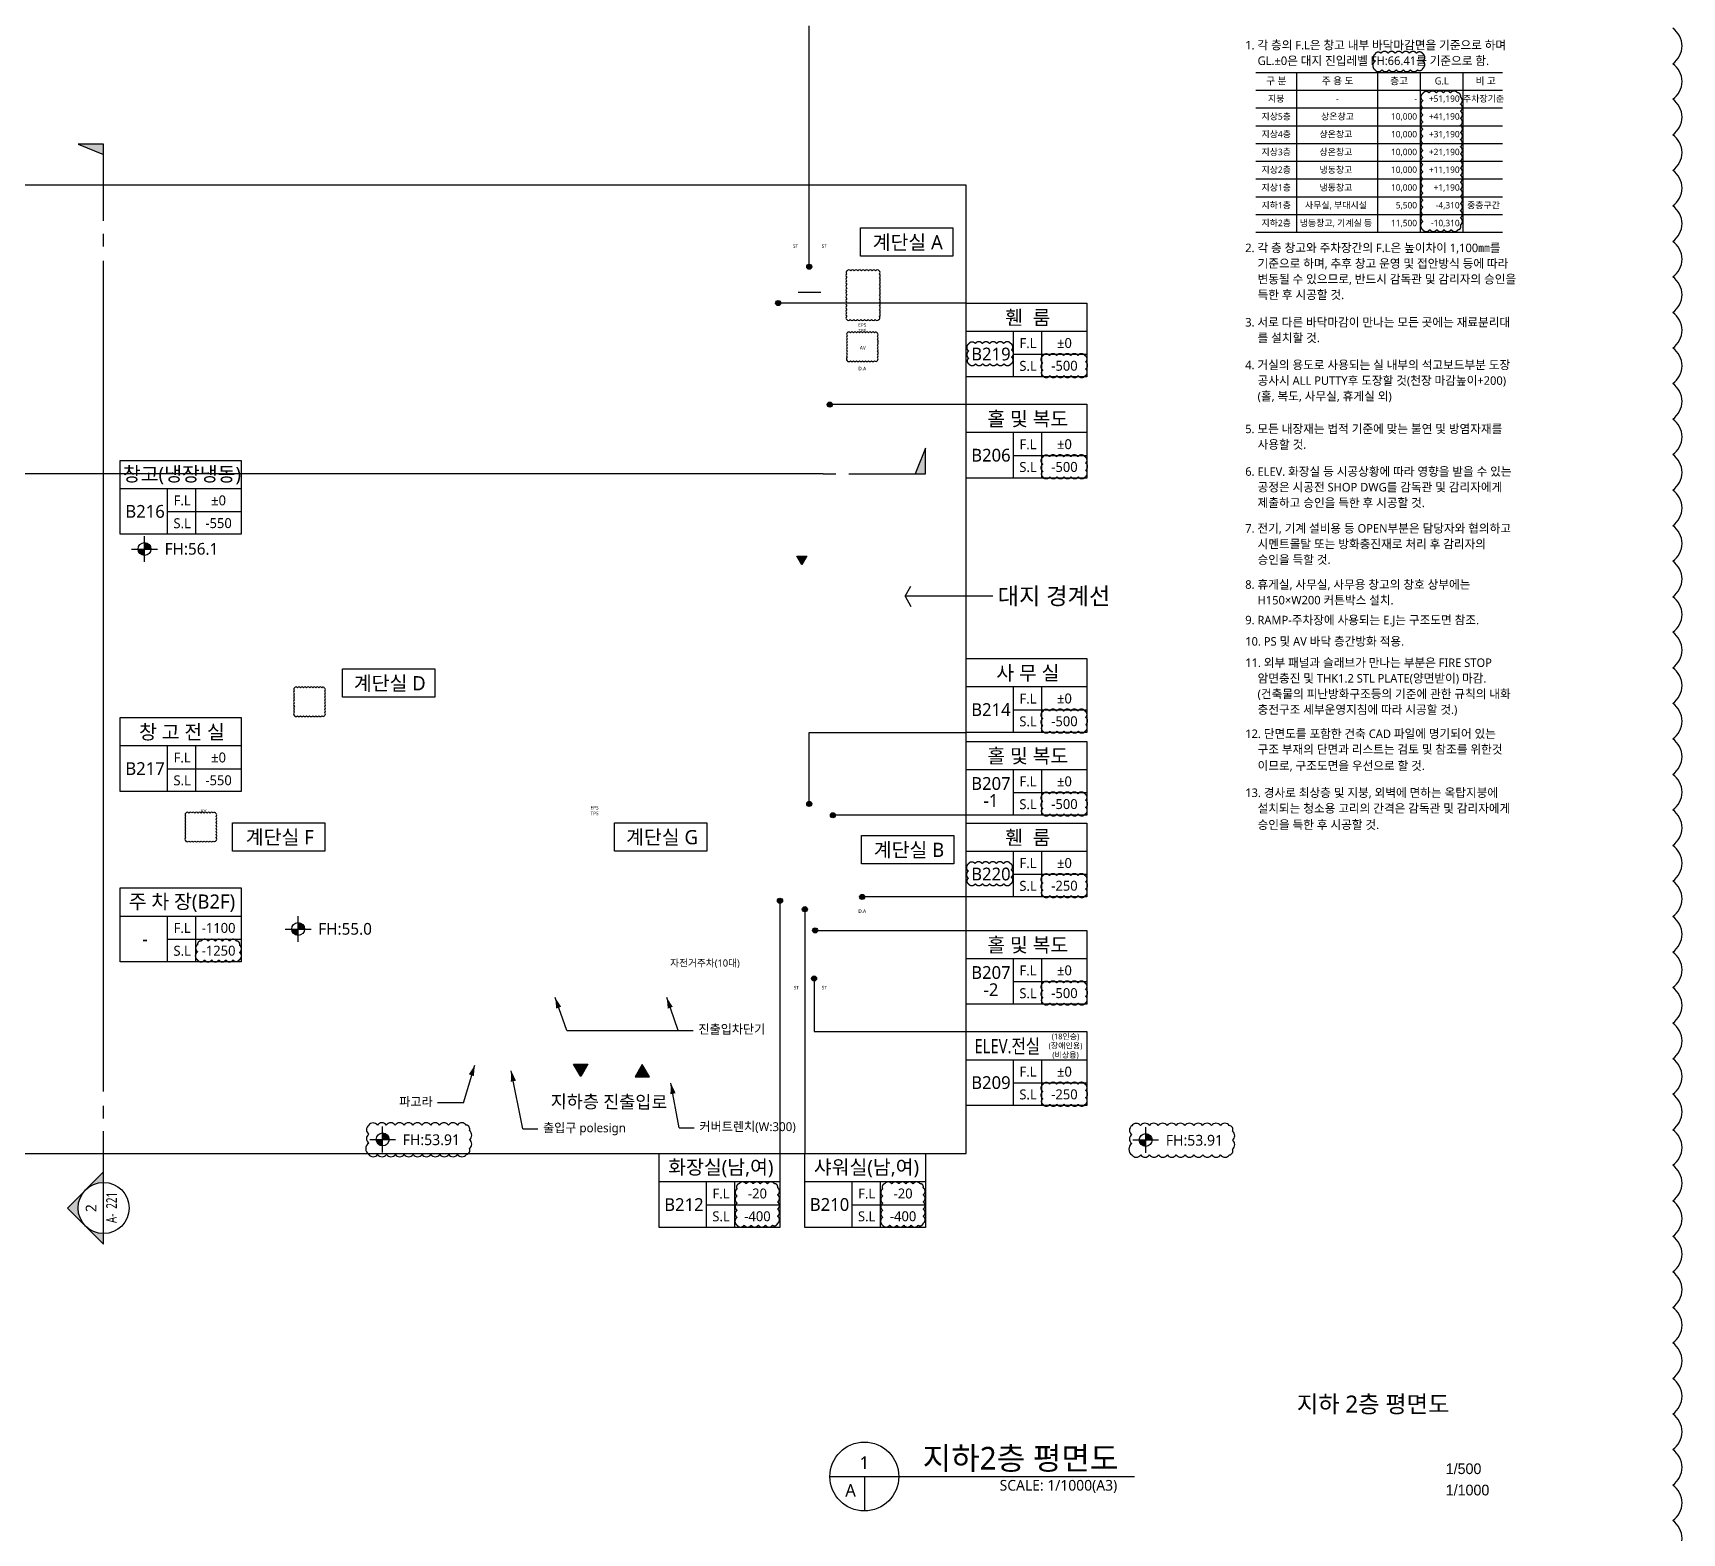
# Model space of a CAD drawing. Header units: millimetres. Extents: x 44005917 to 45882162, y -1242106 to 1898904.
# Drawn here: x 44233368 to 44465473, y 1067566 to 1278635 of the extents above; entities that cross this region are included whole.
import ezdxf
from ezdxf.enums import TextEntityAlignment as Align

# ---------------------------------------------------------------- set-up
doc = ezdxf.new("R2010")
doc.units = ezdxf.units.MM
doc.header["$LTSCALE"] = 1000
doc.header["$MEASUREMENT"] = 0
doc.linetypes.add('ACAD_ISO03W100', pattern=[30, 12, -18])
doc.layers.get('0').update_dxf_attribs({"linetype": 'CONTINUOUS'})
doc.layers.get('Defpoints').update_dxf_attribs({"color": 171, "linetype": 'CONTINUOUS'})
for name, color, linetype, plot in [('CHECK', 30, 'CONTINUOUS', False), ('REV', 1, 'CONTINUOUS', False), ('VE변경사항적용-20220616', 10, 'CONTINUOUS', False)]:
    doc.layers.add(name, color=color, linetype=linetype, plot=plot)
for name, color, linetype in [('LED', 7, 'CONTINUOUS'), ('SYM', 7, 'CONTINUOUS'), ('SYMBOL', 7, 'CONTINUOUS'), ('TEXT', 3, 'CONTINUOUS'), ('TEXT(MIN)', 7, 'CONTINUOUS'), ('TEXT(노트)', 7, 'CONTINUOUS'), ('TEXT(실명)', 3, 'CONTINUOUS'), ('TEXT-TITLE', 6, 'CONTINUOUS'), ('TEXT-기입', 6, 'CONTINUOUS'), ('TITLE', 7, 'CONTINUOUS')]:
    doc.layers.add(name, color=color, linetype=linetype)
doc.styles.add('CGS', font='cgse', dxfattribs={"bigfont": 'cgs'})
doc.styles.add('나눔바른고딕', font='NanumBarunGothic.ttf')

# ---------------------------------------------------------------- blocks, each defined once
blk = doc.blocks.new('A$C04b5f2bb')
at = {"layer": 'SYM', "ltscale": 10000}
h = blk.add_hatch(color=256, dxfattribs=at)
h.dxf.hatch_style = 1
h.paths.add_polyline_path([(2000, 0), (0, 0), (1000, 1732)])
blk.add_lwpolyline([(2000, 0), (0, 0), (1000, 1732), (2000, 0)], dxfattribs=at)
blk = doc.blocks.new('A$C31C7260E')
at = {"layer": 'TITLE'}
for points in [[(0, 0), (0, 4000), (13000, 4000), (13000, 0)], [(13000, 0), (0, 0)]]:
    blk.add_lwpolyline(points, dxfattribs=at)
blk = doc.blocks.new('A$C51E23882')
at = {"layer": 'TITLE'}
blk.add_lwpolyline([(8500, 0), (0, 0), (0, 5200), (8500, 5200)], close=True, dxfattribs=at)
for points in [[(8500, 3200), (0, 3200)], [(3300, 3200), (3300, 0)], [(5300, 3200), (5300, 0)], [(3300, 1600), (8500, 1600)]]:
    blk.add_lwpolyline(points, dxfattribs=at)
at = {"layer": 'TITLE', "style": '나눔바른고딕'}
for s, p in [('F.L', (4352, 2378)), ('S.L', (4352, 778))]:
    blk.add_text(s, height=700, dxfattribs=at).set_placement(p, align=Align.MIDDLE)
blk = doc.blocks.new('level')
at = {"layer": 'SYMBOL'}
for p, q in [((-4320, 0), (4320, 0)), ((0, 4320), (0, -4320))]:
    blk.add_line(p, q, dxfattribs=at)
blk.add_circle((0, 0), 2160, dxfattribs=at)
for points in [[(-2160, 0), (0, 2160), (-2127, 381), (-376, 2126)], [(-2127, 381), (-376, 2126), (-2030, 748), (-738, 2029)], [(-2030, 748), (-738, 2029), (-1859, 1104), (-1089, 1863)], [(-1859, 1104), (-1089, 1863), (-1659, 1388), (-1386, 1658)], [(0, -2160), (2160, 0), (381, -2127), (2126, -376)], [(381, -2127), (2126, -376), (748, -2030), (2029, -738)], [(748, -2030), (2029, -738), (1104, -1859), (1863, -1089)], [(1104, -1859), (1863, -1089), (1388, -1659), (1658, -1386)]]:
    blk.add_solid(points, dxfattribs=at)
at = {"layer": 'SYMBOL', "linetype": 'Continuous'}
for points in [[(0, 2160), (-2160, 0), (0, 0)], [(2160, 0), (0, 0), (0, -2160)]]:
    blk.add_solid(points, dxfattribs=at)
blk = doc.blocks.new('sadnjfknkfggfhfgh')
at = {"layer": 'TEXT(MIN)'}
for points in [[(43152817, 1561090), (43187500, 1561090)], [(43158517, 1561090), (43158517, 1538590)], [(43169917, 1561090), (43169917, 1538590)], [(43175917, 1561090), (43175917, 1538590)], [(43181917, 1561090), (43181917, 1538590)], [(43152817, 1558590), (43187500, 1558590)], [(43152817, 1556090), (43187500, 1556090)], [(43152817, 1553590), (43187500, 1553590)], [(43152817, 1551090), (43187500, 1551090)], [(43152817, 1548590), (43187500, 1548590)], [(43152817, 1546090), (43187500, 1546090)], [(43152817, 1543590), (43187500, 1543590)], [(43152817, 1541090), (43187500, 1541090)], [(43152817, 1538590), (43187500, 1538590)]]:
    blk.add_lwpolyline(points, dxfattribs=at)
at = {"layer": 'VE변경사항적용-20220616', "linetype": 'ACAD_ISO03W100'}
for points in [[(43169553, 1561457, 0.5205671), (43170553, 1561457, 0.5205671), (43171553, 1561457, 0.5205671), (43172553, 1561457, 0.5205671), (43173553, 1561457, 0.5205671), (43174553, 1561457, 0.5205671), (43175553, 1561457, 0.5205671), (43176324, 1561686, 0.5205671), (43176324, 1562686, 0.5205671), (43176324, 1563686, 0.5205671), (43175411, 1563773, 0.5205671), (43174411, 1563773, 0.5205671), (43173411, 1563773, 0.5205671), (43172411, 1563773, 0.5205671), (43171411, 1563773, 0.5205671), (43170411, 1563773, 0.5205671), (43169553, 1563630, 0.5205671), (43169553, 1562630, 0.5205671)], [(43176283, 1538961, 0.5205671), (43177283, 1538961, 0.5205671), (43178283, 1538961, 0.5205671), (43179283, 1538961, 0.5205671), (43180283, 1538961, 0.5205671), (43181283, 1538961, 0.5205671), (43181611, 1539632, 0.5205671), (43181611, 1540632, 0.5205671), (43181611, 1541632, 0.5205671), (43181611, 1542632, 0.5205671), (43181611, 1543632, 0.5205671), (43181611, 1544632, 0.5205671), (43181611, 1545632, 0.5205671), (43181611, 1546632, 0.5205671), (43181611, 1547632, 0.5205671), (43181611, 1548632, 0.5205671), (43181611, 1549632, 0.5205671), (43181611, 1550632, 0.5205671), (43181611, 1551632, 0.5205671), (43181611, 1552632, 0.5205671), (43181611, 1553632, 0.5205671), (43181611, 1554632, 0.5205671), (43181611, 1555632, 0.5205671), (43181611, 1556632, 0.5205671), (43181611, 1557632, 0.5205671), (43181186, 1558208, 0.5205671), (43180186, 1558208, 0.5205671), (43179186, 1558208, 0.5205671), (43178186, 1558208, 0.5205671), (43177186, 1558208, 0.5205671), (43176283, 1558111, 0.5205671), (43176283, 1557111, 0.5205671), (43176283, 1556111, 0.5205671), (43176283, 1555111, 0.5205671), (43176283, 1554111, 0.5205671), (43176283, 1553111, 0.5205671), (43176283, 1552111, 0.5205671), (43176283, 1551111, 0.5205671), (43176283, 1550111, 0.5205671), (43176283, 1549111, 0.5205671), (43176283, 1548111, 0.5205671), (43176283, 1547111, 0.5205671), (43176283, 1546111, 0.5205671), (43176283, 1545111, 0.5205671), (43176283, 1544111, 0.5205671), (43176283, 1543111, 0.5205671), (43176283, 1542111, 0.5205671), (43176283, 1541111, 0.5205671), (43176283, 1540111, 0.5205671)]]:
    blk.add_lwpolyline(points, format="xyb", close=True, dxfattribs=at)
at = {"layer": 'TEXT(MIN)', "style": '나눔바른고딕'}
for s, p in [('1. 각 층의 F.L은 창고 내부 바닥마감면을 기준으로 하며', (43151304, 1564928)), ('GL.±0은 대지 진입레벨 FH:66.41를 기준으로 함.', (43153044, 1562728)), ('2. 각 층 창고와 주차장간의 F.L은 높이차이 1,100㎜를', (43151304, 1536398)), ('기준으로 하며, 추후 창고 운영 및 접안방식 등에 따라', (43153044, 1534198)), ('변동될 수 있으므로, 반드시 감독관 및 감리자의 승인을', (43153044, 1531998)), ('득한 후 시공할 것.', (43153044, 1529798)), ('3. 서로 다른 바닥마감이 만나는 모든 곳에는 재료분리대', (43151304, 1525928)), ('를 설치할 것.', (43153044, 1523728)), ('4. 거실의 용도로 사용되는 실 내부의 석고보드부분 도장', (43151304, 1519928)), ('공사시 ALL PUTTY후 도장할 것(천장 마감높이+200)', (43153044, 1517728)), ('(홀, 복도, 사무실, 휴게실 외)', (43153044, 1515528)), ('5. 모든 내장재는 법적 기준에 맞는 불연 및 방염자재를', (43151304, 1510928)), ('사용할 것.', (43153044, 1508728)), ('6. ELEV. 화장실 등 시공상황에 따라 영향을 받을 수 있는', (43151304, 1504928)), ('공정은 시공전 SHOP DWG를 감독관 및 감리자에게', (43153044, 1502728)), ('제출하고 승인을 득한 후 시공할 것.', (43153044, 1500528)), ('7. 전기, 기계 설비용 등 OPEN부분은 담당자와 협의하고', (43151304, 1496928)), ('시멘트몰탈 또는 방화충진재로 처리 후 감리자의', (43153044, 1494728)), ('승인을 득할 것.', (43153044, 1492528)), ('8. 휴게실, 사무실, 사무용 창고의 창호 상부에는', (43151304, 1489028)), ('H150×W200 커튼박스 설치.', (43153044, 1486828)), ('9. RAMP-주차장에 사용되는 E.J는 구조도면 참조.', (43151304, 1484028)), ('10. PS 및 AV 바닥 층간방화 적용.', (43151304, 1481028)), ('11. 외부 패널과 슬래브가 만나는 부분은 FIRE STOP', (43151304, 1478028)), ('암면충진 및 THK1.2 STL PLATE(양면받이) 마감.', (43153044, 1475828)), ('(건축물의 피난방화구조등의 기준에 관한 규칙의 내화', (43153044, 1473628)), ('충전구조 세부운영지침에 따라 시공할 것.)', (43153044, 1471428)), ('12. 단면도를 포함한 건축 CAD 파일에 명기되어 있는', (43151304, 1468028)), ('구조 부재의 단면과 리스트는 검토 및 참조를 위한것', (43153044, 1465828)), ('이므로, 구조도면을 우선으로 할 것.', (43153044, 1463528)), ('13. 경사로 최상층 및 지붕, 외벽에 면하는 옥탑지붕에', (43151304, 1459728)), ('설치되는 청소용 고리의 간격은 감독관 및 감리자에게', (43153044, 1457528)), ('승인을 득한 후 시공할 것.', (43153044, 1455228))]:
    blk.add_text(s, height=1200, dxfattribs=at).set_placement(p, align=Align.MIDDLE_LEFT)
for s, height, p in [('구 분', 1000, (43155666, 1559896)), ('주 용 도', 1000, (43164299, 1559896)), ('층고', 1000, (43172962, 1559896)), ('G.L', 1000, (43178962, 1559896)), ('비 고', 1000, (43185143, 1559896)), ('지붕', 900, (43155666, 1557396)), ('주차장기준', 900, (43184845, 1557396)), ('지상5층', 900, (43155666, 1554896)), ('상온창고', 900, (43164289, 1554896)), ('-', 900, (43164289, 1557396)), ('지상4층', 900, (43155666, 1552396)), ('상온창고', 900, (43164070, 1552396)), ('지상3층', 900, (43155666, 1549896)), ('상온창고', 900, (43164070, 1549896)), ('지상2층', 900, (43155666, 1547396)), ('냉동창고', 900, (43164070, 1547396)), ('지상1층', 900, (43155666, 1544896)), ('냉동창고', 900, (43164070, 1544896)), ('지하1층', 900, (43155666, 1542396)), ('사무실, 부대시설', 900, (43164070, 1542396)), ('중층구간', 900, (43184845, 1542396)), ('지하2층', 900, (43155666, 1539896)), ('냉동창고, 기계실 등', 900, (43164070, 1539896))]:
    blk.add_text(s, height=height, dxfattribs=at).set_placement(p, align=Align.MIDDLE_CENTER)
for s, p in [('+51,190', (43181487, 1557396)), ('10,000', (43175487, 1554896)), ('-', (43175487, 1557396)), ('+41,190', (43181487, 1554896)), ('10,000', (43175487, 1552396)), ('+31,190', (43181487, 1552396)), ('10,000', (43175487, 1549896)), ('+21,190', (43181487, 1549896)), ('10,000', (43175487, 1547396)), ('+11,190', (43181487, 1547396)), ('10,000', (43175487, 1544896)), ('+1,190', (43181487, 1544896)), ('5,500', (43175487, 1542396)), ('-4,310', (43181487, 1542396)), ('11,500', (43175487, 1539896)), ('-10,310', (43181487, 1539896))]:
    blk.add_text(s, height=900, dxfattribs=at).set_placement(p, align=Align.MIDDLE_RIGHT)
blk = doc.blocks.new('A$C1A302DD2')
at = {"layer": 'SYM'}
h = blk.add_hatch(color=256, dxfattribs=at)
h.paths.add_polyline_path([(707, 1207), (354, 854, -0.414214), (1061, 854)])
h.paths.add_polyline_path([(354, 854), (0, 500), (207, 500, -0.198912)])
h.paths.add_polyline_path([(1061, 854, -0.198912), (1207, 500), (1414, 500)])
for p, q in [((0, 500), (707, 1207)), ((1414, 500), (707, 1207)), ((0, 500), (207, 500)), ((207, 500), (1207, 500)), ((1207, 500), (2207, 500)), ((2457, 500), (2707, 500))]:
    blk.add_line(p, q, dxfattribs=at)
blk.add_circle((707, 500), 500, dxfattribs=at)
blk = doc.blocks.new('A$C1AFB1B41')
at = {"layer": 'SYM'}
blk.add_hatch(color=256, dxfattribs=at).paths.add_polyline_path([(2000, 500), (1800, 0), (2000, 0)])
for p, q in [((2000, 500), (1800, 0)), ((2000, 0), (2000, 500)), ((0, 0), (250, 0)), ((500, 0), (2000, 0))]:
    blk.add_line(p, q, dxfattribs=at)
blk = doc.blocks.new('A$C3F972117')
at = {"layer": 'Defpoints'}
blk.add_lwpolyline([(5091, -80041), (5091, 36844)], dxfattribs=at)
at = {"layer": 'SYM', "xscale": 7.200000000000009, "yscale": 7.200000000000009, "zscale": 7.200000000000009, "rotation": 90}
for name, p in [('A$C1AFB1B41', (5091, 38844)), ('A$C1A302DD2', (8691, -101532))]:
    blk.add_blockref(name, p, dxfattribs=at)
at = {"layer": 'TEXT', "style": '나눔바른고딕', "width": 0.7}
for s, p in [('221', (6954, -96529)), ('A-', (6949, -98556))]:
    blk.add_text(s, height=1500, rotation=90, dxfattribs=at).set_placement(p)
at = {"layer": 'TEXT', "style": '나눔바른고딕'}
blk.add_text('2', height=1500, rotation=90, dxfattribs=at).set_placement((4078, -97024))
blk = doc.blocks.new('SJDNKGJNFKDGDFGDFG')
at = {"layer": 'TEXT(MIN)', "style": '나눔바른고딕'}
blk.add_text('자전거주차(10대)', height=1000, dxfattribs=at).set_placement((36618216, 541931), align=Align.MIDDLE)

msp = doc.modelspace()

# ---------------------------------------------------------------- hatches: boundary and pattern name
at = {"layer": 'LED'}
h = msp.add_hatch(color=256, dxfattribs=at)
h.dxf.hatch_style = 1
edge = h.paths.add_edge_path()
edge.add_arc((44342627.1, 1245746), 360, 180, 540, ccw=False)
h = msp.add_hatch(color=256, dxfattribs=at)
h.dxf.hatch_style = 1
edge = h.paths.add_edge_path()
edge.add_arc((44338260.1, 1240637), 360, 180, 540, ccw=False)
h = msp.add_hatch(color=256, dxfattribs=at)
h.dxf.hatch_style = 1
edge = h.paths.add_edge_path()
edge.add_arc((44345521.9, 1226342), 360, 180, 540, ccw=False)
h = msp.add_hatch(color=256, dxfattribs=at)
h.dxf.hatch_style = 1
edge = h.paths.add_edge_path()
edge.add_arc((44342627.1, 1170150), 360, 180, 540, ccw=False)
h = msp.add_hatch(color=256, dxfattribs=at)
h.dxf.hatch_style = 1
edge = h.paths.add_edge_path()
edge.add_arc((44345964.1, 1168560), 360, 180, 540, ccw=False)
h = msp.add_hatch(color=256, dxfattribs=at)
h.dxf.hatch_style = 1
edge = h.paths.add_edge_path()
edge.add_arc((44338509.1, 1156527), 360, 180, 540, ccw=False)
h = msp.add_hatch(color=256, dxfattribs=at)
h.dxf.hatch_style = 1
edge = h.paths.add_edge_path()
edge.add_arc((44350082.1, 1157069), 360, 180, 540, ccw=False)
h = msp.add_hatch(color=256, dxfattribs=at)
h.dxf.hatch_style = 1
edge = h.paths.add_edge_path()
edge.add_arc((44342007.1, 1155341), 360, 180, 540, ccw=False)
h = msp.add_hatch(color=256, dxfattribs=at)
h.dxf.hatch_style = 1
edge = h.paths.add_edge_path()
edge.add_arc((44343464.9, 1152360), 360, 180, 540, ccw=False)
h = msp.add_hatch(color=256, dxfattribs=at)
h.dxf.hatch_style = 1
edge = h.paths.add_edge_path()
edge.add_arc((44343311.1, 1145592.3), 360, 180, 540, ccw=False)

# ---------------------------------------------------------------- linework, layer by layer
at = {"ltscale": 10000}
msp.add_line((44341068.5, 1242152.3), (44344268.5, 1242152.3), dxfattribs=at)
for p, q in [((44308485.4, 1138294.6), (44306868.5, 1142902.3)), ((44324185.4, 1138294.6), (44322568.5, 1142902.3)), ((44293948.6, 1128103.8), (44295564.5, 1133402.3)), ((44302311.3, 1124427.2), (44300694.5, 1132606.9)), ((44324321.8, 1124591.3), (44323162.4, 1130856.9))]:
    msp.add_line(p, q)
for points in [[(44342620.9, 1245659), (44342620.9, 1279657.7)], [(44364719, 1240637), (44338260.1, 1240637)], [(44345657, 1226400.6), (44364719, 1226400.6)], [(44342627.1, 1170150), (44342627.1, 1180216), (44364719, 1180216)], [(44364719, 1168560), (44345964.1, 1168560)], [(44338509.1, 1156527), (44338509.1, 1120965.9)], [(44364719, 1157069), (44350082.1, 1157069)], [(44342007.1, 1155341), (44342007.1, 1120965.9)], [(44343464.9, 1152360), (44364719, 1152360)], [(44343311.1, 1145592.3), (44343311.1, 1138117), (44364719, 1138117)]]:
    msp.add_lwpolyline(points, dxfattribs=at)
for points in [[(44308485.4, 1138294.6), (44326285.4, 1138294.6)], [(44324185.4, 1138294.6), (44326285.4, 1138294.6)], [(44293948.6, 1128103.8), (44290315.4, 1128103.8)], [(44302311.3, 1124427.2), (44304411.3, 1124427.2)], [(44324321.8, 1124591.3), (44326421.8, 1124591.3)]]:
    msp.add_lwpolyline(points)
for points in [[(44306868.5, 1142902.3), (44307011.3, 1141362.8), (44307719, 1141611.1)], [(44322568.5, 1142902.3), (44322711.3, 1141362.8), (44323419, 1141611.1)], [(44295564.5, 1133402.3), (44295421.7, 1131862.8), (44294714, 1132111.1)], [(44300694.5, 1132606.9), (44300617.5, 1131062.7), (44301353.2, 1131208.1)], [(44323162.4, 1130856.9), (44323085.4, 1129312.7), (44323821.1, 1129458.1)]]:
    msp.add_solid(points)
at = {"layer": 'CHECK'}
msp.add_lwpolyline([(44464170.3, 1064308.9, 0.52056705), (44464170.3, 1069308.9, 0.52056705), (44464170.3, 1074308.9, 0.52056705), (44464170.3, 1079308.9, 0.52056705), (44464170.3, 1084308.9, 0.52056705), (44464170.3, 1089308.9, 0.52056705), (44464170.3, 1094308.9, 0.52056705), (44464170.3, 1099308.9, 0.52056705), (44464170.3, 1104308.9, 0.52056705), (44464170.3, 1109308.9, 0.52056705), (44464170.3, 1114308.9, 0.52056705), (44464170.3, 1119308.9, 0.52056705), (44464170.3, 1124308.9, 0.52056705), (44464170.3, 1129308.9, 0.52056705), (44464170.3, 1134308.9, 0.52056705), (44464170.3, 1139308.9, 0.52056705), (44464170.3, 1144308.9, 0.52056705), (44464170.3, 1149308.9, 0.52056705), (44464170.3, 1154308.9, 0.52056705), (44464170.3, 1159308.9, 0.52056705), (44464170.3, 1164308.9, 0.52056705), (44464170.3, 1169308.9, 0.52056705), (44464170.3, 1174308.9, 0.52056705), (44464170.3, 1179308.9, 0.52056705), (44464170.3, 1184308.9, 0.52056705), (44464170.3, 1189308.9, 0.52056705), (44464170.3, 1194308.9, 0.52056705), (44464170.3, 1199308.9, 0.52056705), (44464170.3, 1204308.9, 0.52056705), (44464170.3, 1209308.9, 0.52056705), (44464170.3, 1214308.9, 0.52056705), (44464170.3, 1219308.9, 0.52056705), (44464170.3, 1224308.9, 0.52056705), (44464170.3, 1229308.9, 0.52056705), (44464170.3, 1234308.9, 0.52056705), (44464170.3, 1239308.9, 0.52056705), (44464170.3, 1244308.9, 0.52056705), (44464170.3, 1249308.9, 0.52056705), (44464170.3, 1254308.9, 0.52056705), (44464170.3, 1259308.9, 0.52056705), (44464170.3, 1264308.9, 0.52056705), (44464170.3, 1269308.9, 0.52056705), (44464170.3, 1274308.9, 0.52056705), (44464170.3, 1279308.9, 0.52056705)], format="xyb", dxfattribs=at)
for points in [[(44347988.3, 1232514.4, 0.52056705), (44348416.2, 1232506.1, 0.52056705), (44348841.1, 1232504.3, 0.52056705), (44349267.2, 1232509.8, 0.52056705), (44349696.2, 1232509.2, 0.52056705), (44350122, 1232504.2, 0.52056705), (44350547.1, 1232506.5, 0.52056705), (44350975.3, 1232513.6, 0.52056705), (44351402.8, 1232505.7, 0.52056705), (44351827.7, 1232504.5, 0.52056705), (44352222.6, 1232557.1, 0.52056705), (44352217.9, 1232985.8, 0.52056705), (44352224.9, 1233412.7, 0.52056705), (44352225.1, 1233837.6, 0.52056705), (44352218.1, 1234264.4, 0.52056705), (44352222.4, 1234693.1, 0.52056705), (44352225.9, 1235118.4, 0.52056705), (44352222.1, 1235543.8, 0.52056705), (44352218.6, 1235972.7, 0.52056705), (44352225.2, 1236399.3, 0.52056705), (44351829.9, 1236456.3, 0.52056705), (44351404.5, 1236452.7, 0.52056705), (44350975.7, 1236448.7, 0.52056705), (44350549, 1236455.5, 0.52056705), (44350124.1, 1236455.2, 0.52056705), (44349697.2, 1236448, 0.52056705), (44349268.6, 1236453.1, 0.52056705), (44348843.3, 1236456.3, 0.52056705), (44348417.8, 1236452.1, 0.52056705), (44347989.3, 1236445.1, 0.52056705), (44347979.2, 1236017.4, 0.52056705), (44347978.6, 1235592.6, 0.52056705), (44347985, 1235166, 0.52056705), (44347982, 1234737.2, 0.52056705), (44347978, 1234311.7, 0.52056705), (44347981.2, 1233886.4, 0.52056705), (44347986.1, 1233457.8, 0.52056705), (44347978.9, 1233030.8, 0.52056705)], [(44270178.2, 1182563.4, 0.52056705), (44270606, 1182555, 0.52056705), (44271031, 1182553.3, 0.52056705), (44271457, 1182558.8, 0.52056705), (44271886.1, 1182558.2, 0.52056705), (44272311.9, 1182553.2, 0.52056705), (44272737, 1182555.4, 0.52056705), (44273165.1, 1182562.6, 0.52056705), (44273592.6, 1182554.6, 0.52056705), (44274017.6, 1182553.5, 0.52056705), (44274412.5, 1182606.1, 0.52056705), (44274407.7, 1183034.7, 0.52056705), (44274414.8, 1183461.6, 0.52056705), (44274414.9, 1183886.5, 0.52056705), (44274408, 1184313.3, 0.52056705), (44274412.3, 1184742, 0.52056705), (44274415.8, 1185167.4, 0.52056705), (44274412, 1185592.8, 0.52056705), (44274408.4, 1186021.6, 0.52056705), (44274415.1, 1186448.2, 0.52056705), (44274019.7, 1186505.2, 0.52056705), (44273594.4, 1186501.6, 0.52056705), (44273165.6, 1186497.7, 0.52056705), (44272738.9, 1186504.4, 0.52056705), (44272314, 1186504.2, 0.52056705), (44271887, 1186497, 0.52056705), (44271458.4, 1186502.1, 0.52056705), (44271033.2, 1186505.2, 0.52056705), (44270607.6, 1186501.1, 0.52056705), (44270179.2, 1186494, 0.52056705), (44270169.1, 1186066.4, 0.52056705), (44270168.4, 1185641.5, 0.52056705), (44270174.8, 1185215, 0.52056705), (44270171.8, 1184786.1, 0.52056705), (44270167.8, 1184360.6, 0.52056705), (44270171, 1183935.3, 0.52056705), (44270175.9, 1183506.7, 0.52056705), (44270168.8, 1183079.8, 0.52056705)], [(44254889, 1164937.4, 0.52056705), (44255316.9, 1164929, 0.52056705), (44255741.8, 1164927.3, 0.52056705), (44256167.9, 1164932.8, 0.52056705), (44256596.9, 1164932.2, 0.52056705), (44257022.8, 1164927.2, 0.52056705), (44257447.8, 1164929.4, 0.52056705), (44257876, 1164936.6, 0.52056705), (44258303.5, 1164928.6, 0.52056705), (44258728.4, 1164927.5, 0.52056705), (44259123.4, 1164980.1, 0.52056705), (44259118.6, 1165408.8, 0.52056705), (44259125.7, 1165835.7, 0.52056705), (44259125.8, 1166260.5, 0.52056705), (44259118.9, 1166687.3, 0.52056705), (44259123.2, 1167116.1, 0.52056705), (44259126.6, 1167541.4, 0.52056705), (44259122.8, 1167966.8, 0.52056705), (44259119.3, 1168395.6, 0.52056705), (44259125.9, 1168822.3, 0.52056705), (44258730.6, 1168879.3, 0.52056705), (44258305.2, 1168875.6, 0.52056705), (44257876.5, 1168871.7, 0.52056705), (44257449.7, 1168878.5, 0.52056705), (44257024.9, 1168878.2, 0.52056705), (44256597.9, 1168871, 0.52056705), (44256169.3, 1168876.1, 0.52056705), (44255744, 1168879.2, 0.52056705), (44255318.5, 1168875.1, 0.52056705), (44254890.1, 1168868.1, 0.52056705), (44254879.9, 1168440.4, 0.52056705), (44254879.3, 1168015.5, 0.52056705), (44254885.7, 1167589, 0.52056705), (44254882.7, 1167160.1, 0.52056705), (44254878.7, 1166734.6, 0.52056705), (44254881.9, 1166309.4, 0.52056705), (44254886.8, 1165880.7, 0.52056705), (44254879.6, 1165453.8, 0.52056705)], [(44280627.5, 1120838, 0.52056705), (44281877.5, 1120838, 0.52056705), (44283127.5, 1120838, 0.52056705), (44284377.5, 1120838, 0.52056705), (44285627.5, 1120838, 0.52056705), (44286877.5, 1120838, 0.52056705), (44288127.5, 1120838, 0.52056705), (44289377.5, 1120838, 0.52056705), (44290627.5, 1120838, 0.52056705), (44291877.5, 1120838, 0.52056705), (44293127.5, 1120838, 0.52056705), (44294377.5, 1120838, 0.52056705), (44294796.9, 1121668.7, 0.52056705), (44294796.9, 1122918.7, 0.52056705), (44294796.9, 1124168.7, 0.52056705), (44294347.6, 1124969.4, 0.52056705), (44293097.6, 1124969.4, 0.52056705), (44291847.6, 1124969.4, 0.52056705), (44290597.6, 1124969.4, 0.52056705), (44289347.6, 1124969.4, 0.52056705), (44288097.6, 1124969.4, 0.52056705), (44286847.6, 1124969.4, 0.52056705), (44285597.6, 1124969.4, 0.52056705), (44284347.6, 1124969.4, 0.52056705), (44283097.6, 1124969.4, 0.52056705), (44281847.6, 1124969.4, 0.52056705), (44280627.5, 1124939.5, 0.52056705), (44280627.5, 1123689.5, 0.52056705), (44280627.5, 1122439.5, 0.52056705)], [(44388030, 1120767.1, 0.52056705), (44389280, 1120767.1, 0.52056705), (44390530, 1120767.1, 0.52056705), (44391780, 1120767.1, 0.52056705), (44393030, 1120767.1, 0.52056705), (44394280, 1120767.1, 0.52056705), (44395530, 1120767.1, 0.52056705), (44396780, 1120767.1, 0.52056705), (44398030, 1120767.1, 0.52056705), (44399280, 1120767.1, 0.52056705), (44400530, 1120767.1, 0.52056705), (44401780, 1120767.1, 0.52056705), (44402199.4, 1121597.8, 0.52056705), (44402199.4, 1122847.8, 0.52056705), (44402199.4, 1124097.8, 0.52056705), (44401750.1, 1124898.5, 0.52056705), (44400500.1, 1124898.5, 0.52056705), (44399250.1, 1124898.5, 0.52056705), (44398000.1, 1124898.5, 0.52056705), (44396750.1, 1124898.5, 0.52056705), (44395500.1, 1124898.5, 0.52056705), (44394250.1, 1124898.5, 0.52056705), (44393000.1, 1124898.5, 0.52056705), (44391750.1, 1124898.5, 0.52056705), (44390500.1, 1124898.5, 0.52056705), (44389250.1, 1124898.5, 0.52056705), (44388030, 1124868.6, 0.52056705), (44388030, 1123618.6, 0.52056705), (44388030, 1122368.6, 0.52056705)]]:
    msp.add_lwpolyline(points, format="xyb", close=True, dxfattribs=at)
at = {"layer": 'Defpoints'}
msp.add_line((44344588.4, 1216598), (44084009.7, 1216598), dxfattribs=at)
at = {"layer": 'Defpoints', "ltscale": 10000}
msp.add_lwpolyline([(44109510.3, 1120965.9), (44364719, 1120965.9), (44364719, 1257223.5), (44109510.3, 1257223.5)], close=True, dxfattribs=at)
at = {"layer": 'LED'}
for points in [[(44356114.7, 1199383.3), (44356937.5, 1200808.5)], [(44368489.6, 1199383.3), (44356114.7, 1199383.3), (44356937.5, 1197958.1)]]:
    msp.add_lwpolyline(points, dxfattribs=at)
for centre in [(44342627.1, 1245746), (44338260.1, 1240637), (44345521.9, 1226342), (44342627.1, 1170150), (44345964.1, 1168560), (44338509.1, 1156527), (44350082.1, 1157069), (44342007.1, 1155341), (44343464.9, 1152360), (44343311.1, 1145592.3)]:
    msp.add_circle(centre, 360, dxfattribs=at)
at = {"layer": 'REV'}
msp.add_lwpolyline([(44347908.7, 1238299, 0.52056705), (44348408.7, 1238299, 0.52056705), (44348908.7, 1238299, 0.52056705), (44349408.7, 1238299, 0.52056705), (44349908.7, 1238299, 0.52056705), (44350408.7, 1238299, 0.52056705), (44350908.7, 1238299, 0.52056705), (44351408.7, 1238299, 0.52056705), (44351908.7, 1238299, 0.52056705), (44352408.7, 1238299, 0.52056705), (44352496, 1238711.6, 0.52056705), (44352496, 1239211.6, 0.52056705), (44352496, 1239711.6, 0.52056705), (44352496, 1240211.6, 0.52056705), (44352496, 1240711.6, 0.52056705), (44352496, 1241211.6, 0.52056705), (44352496, 1241711.6, 0.52056705), (44352496, 1242211.6, 0.52056705), (44352496, 1242711.6, 0.52056705), (44352496, 1243211.6, 0.52056705), (44352496, 1243711.6, 0.52056705), (44352496, 1244211.6, 0.52056705), (44352496, 1244711.6, 0.52056705), (44352473, 1245188.6, 0.52056705), (44351973, 1245188.6, 0.52056705), (44351473, 1245188.6, 0.52056705), (44350973, 1245188.6, 0.52056705), (44350473, 1245188.6, 0.52056705), (44349973, 1245188.6, 0.52056705), (44349473, 1245188.6, 0.52056705), (44348973, 1245188.6, 0.52056705), (44348473, 1245188.6, 0.52056705), (44347973, 1245188.6, 0.52056705), (44347908.7, 1244752.9, 0.52056705), (44347908.7, 1244252.9, 0.52056705), (44347908.7, 1243752.9, 0.52056705), (44347908.7, 1243252.9, 0.52056705), (44347908.7, 1242752.9, 0.52056705), (44347908.7, 1242252.9, 0.52056705), (44347908.7, 1241752.9, 0.52056705), (44347908.7, 1241252.9, 0.52056705), (44347908.7, 1240752.9, 0.52056705), (44347908.7, 1240252.9, 0.52056705), (44347908.7, 1239752.9, 0.52056705), (44347908.7, 1239252.9, 0.52056705), (44347908.7, 1238752.9, 0.52056705)], format="xyb", close=True, dxfattribs=at)
at = {"layer": 'SYM'}
for p, q in [((44345538.4, 1075514.6), (44388397.5, 1075514.6)), ((44350386.9, 1075514.6), (44350386.9, 1070666.1))]:
    msp.add_line(p, q, dxfattribs=at)
msp.add_circle((44350386.9, 1075514.6), 4848.5, dxfattribs=at)
at = {"layer": 'VE변경사항적용-20220616', "linetype": 'ACAD_ISO03W100'}
for points in [[(44365051.6, 1232101.3, 0.52056705), (44366051.6, 1232101.3, 0.52056705), (44367051.6, 1232101.3, 0.52056705), (44368051.6, 1232101.3, 0.52056705), (44369051.6, 1232101.3, 0.52056705), (44370051.6, 1232101.3, 0.52056705), (44371051.6, 1232101.3, 0.52056705), (44371117.6, 1233035.3, 0.52056705), (44371117.6, 1234035.3, 0.52056705), (44371004.9, 1234922.5, 0.52056705), (44370004.9, 1234922.5, 0.52056705), (44369004.9, 1234922.5, 0.52056705), (44368004.9, 1234922.5, 0.52056705), (44367004.9, 1234922.5, 0.52056705), (44366004.9, 1234922.5, 0.52056705), (44365051.6, 1234875.9, 0.52056705), (44365051.6, 1233875.9, 0.52056705), (44365051.6, 1232875.9, 0.52056705)], [(44375489.7, 1230420.6, 0.52056705), (44376489.7, 1230420.6, 0.52056705), (44377489.7, 1230420.6, 0.52056705), (44378489.7, 1230420.6, 0.52056705), (44379489.7, 1230420.6, 0.52056705), (44380489.7, 1230420.6, 0.52056705), (44381489.7, 1230420.6, 0.52056705), (44381555.7, 1231354.5, 0.52056705), (44381555.7, 1232354.5, 0.52056705), (44381443, 1233241.8, 0.52056705), (44380443, 1233241.8, 0.52056705), (44379443, 1233241.8, 0.52056705), (44378443, 1233241.8, 0.52056705), (44377443, 1233241.8, 0.52056705), (44376443, 1233241.8, 0.52056705), (44375489.7, 1233195.1, 0.52056705), (44375489.7, 1232195.1, 0.52056705), (44375489.7, 1231195.1, 0.52056705)], [(44375489.7, 1216184.2, 0.52056705), (44376489.7, 1216184.2, 0.52056705), (44377489.7, 1216184.2, 0.52056705), (44378489.7, 1216184.2, 0.52056705), (44379489.7, 1216184.2, 0.52056705), (44380489.7, 1216184.2, 0.52056705), (44381489.7, 1216184.2, 0.52056705), (44381555.7, 1217118.2, 0.52056705), (44381555.7, 1218118.2, 0.52056705), (44381443, 1219005.4, 0.52056705), (44380443, 1219005.4, 0.52056705), (44379443, 1219005.4, 0.52056705), (44378443, 1219005.4, 0.52056705), (44377443, 1219005.4, 0.52056705), (44376443, 1219005.4, 0.52056705), (44375489.7, 1218958.8, 0.52056705), (44375489.7, 1217958.8, 0.52056705), (44375489.7, 1216958.8, 0.52056705)], [(44375489.7, 1180399.6, 0.52056705), (44376489.7, 1180399.6, 0.52056705), (44377489.7, 1180399.6, 0.52056705), (44378489.7, 1180399.6, 0.52056705), (44379489.7, 1180399.6, 0.52056705), (44380489.7, 1180399.6, 0.52056705), (44381489.7, 1180399.6, 0.52056705), (44381555.7, 1181333.5, 0.52056705), (44381555.7, 1182333.5, 0.52056705), (44381443, 1183220.8, 0.52056705), (44380443, 1183220.8, 0.52056705), (44379443, 1183220.8, 0.52056705), (44378443, 1183220.8, 0.52056705), (44377443, 1183220.8, 0.52056705), (44376443, 1183220.8, 0.52056705), (44375489.7, 1183174.1, 0.52056705), (44375489.7, 1182174.1, 0.52056705), (44375489.7, 1181174.1, 0.52056705)], [(44375489.7, 1168743.6, 0.52056705), (44376489.7, 1168743.6, 0.52056705), (44377489.7, 1168743.6, 0.52056705), (44378489.7, 1168743.6, 0.52056705), (44379489.7, 1168743.6, 0.52056705), (44380489.7, 1168743.6, 0.52056705), (44381489.7, 1168743.6, 0.52056705), (44381555.7, 1169677.5, 0.52056705), (44381555.7, 1170677.5, 0.52056705), (44381443, 1171564.8, 0.52056705), (44380443, 1171564.8, 0.52056705), (44379443, 1171564.8, 0.52056705), (44378443, 1171564.8, 0.52056705), (44377443, 1171564.8, 0.52056705), (44376443, 1171564.8, 0.52056705), (44375489.7, 1171518.1, 0.52056705), (44375489.7, 1170518.1, 0.52056705), (44375489.7, 1169518.1, 0.52056705)], [(44365009.5, 1158929.4, 0.52056705), (44366009.5, 1158929.4, 0.52056705), (44367009.5, 1158929.4, 0.52056705), (44368009.5, 1158929.4, 0.52056705), (44369009.5, 1158929.4, 0.52056705), (44370009.5, 1158929.4, 0.52056705), (44371009.5, 1158929.4, 0.52056705), (44371075.6, 1159863.4, 0.52056705), (44371075.6, 1160863.4, 0.52056705), (44370962.8, 1161750.6, 0.52056705), (44369962.8, 1161750.6, 0.52056705), (44368962.8, 1161750.6, 0.52056705), (44367962.8, 1161750.6, 0.52056705), (44366962.8, 1161750.6, 0.52056705), (44365962.8, 1161750.6, 0.52056705), (44365009.5, 1161704, 0.52056705), (44365009.5, 1160704, 0.52056705), (44365009.5, 1159704, 0.52056705)], [(44375489.7, 1157252.6, 0.52056705), (44376489.7, 1157252.6, 0.52056705), (44377489.7, 1157252.6, 0.52056705), (44378489.7, 1157252.6, 0.52056705), (44379489.7, 1157252.6, 0.52056705), (44380489.7, 1157252.6, 0.52056705), (44381489.7, 1157252.6, 0.52056705), (44381555.7, 1158186.5, 0.52056705), (44381555.7, 1159186.5, 0.52056705), (44381443, 1160073.8, 0.52056705), (44380443, 1160073.8, 0.52056705), (44379443, 1160073.8, 0.52056705), (44378443, 1160073.8, 0.52056705), (44377443, 1160073.8, 0.52056705), (44376443, 1160073.8, 0.52056705), (44375489.7, 1160027.1, 0.52056705), (44375489.7, 1159027.1, 0.52056705), (44375489.7, 1158027.1, 0.52056705)], [(44256521, 1148195.9, 0.52056705), (44257521, 1148195.9, 0.52056705), (44258521, 1148195.9, 0.52056705), (44259521, 1148195.9, 0.52056705), (44260521, 1148195.9, 0.52056705), (44261521, 1148195.9, 0.52056705), (44262451.9, 1148264.9, 0.52056705), (44262451.9, 1149264.9, 0.52056705), (44262451.9, 1150264.9, 0.52056705), (44262032.9, 1150845.9, 0.52056705), (44261032.9, 1150845.9, 0.52056705), (44260032.9, 1150845.9, 0.52056705), (44259032.9, 1150845.9, 0.52056705), (44258032.9, 1150845.9, 0.52056705), (44257032.9, 1150845.9, 0.52056705), (44256521, 1150357.9, 0.52056705), (44256521, 1149357.9, 0.52056705)], [(44375489.7, 1142143.6, 0.52056705), (44376489.7, 1142143.6, 0.52056705), (44377489.7, 1142143.6, 0.52056705), (44378489.7, 1142143.6, 0.52056705), (44379489.7, 1142143.6, 0.52056705), (44380489.7, 1142143.6, 0.52056705), (44381489.7, 1142143.6, 0.52056705), (44381555.7, 1143077.5, 0.52056705), (44381555.7, 1144077.5, 0.52056705), (44381443, 1144964.8, 0.52056705), (44380443, 1144964.8, 0.52056705), (44379443, 1144964.8, 0.52056705), (44378443, 1144964.8, 0.52056705), (44377443, 1144964.8, 0.52056705), (44376443, 1144964.8, 0.52056705), (44375489.7, 1144918.1, 0.52056705), (44375489.7, 1143918.1, 0.52056705), (44375489.7, 1142918.1, 0.52056705)], [(44375489.7, 1127900.6, 0.52056705), (44376489.7, 1127900.6, 0.52056705), (44377489.7, 1127900.6, 0.52056705), (44378489.7, 1127900.6, 0.52056705), (44379489.7, 1127900.6, 0.52056705), (44380489.7, 1127900.6, 0.52056705), (44381489.7, 1127900.6, 0.52056705), (44381555.7, 1128834.5, 0.52056705), (44381555.7, 1129834.5, 0.52056705), (44381443, 1130721.8, 0.52056705), (44380443, 1130721.8, 0.52056705), (44379443, 1130721.8, 0.52056705), (44378443, 1130721.8, 0.52056705), (44377443, 1130721.8, 0.52056705), (44376443, 1130721.8, 0.52056705), (44375489.7, 1130675.1, 0.52056705), (44375489.7, 1129675.1, 0.52056705), (44375489.7, 1128675.1, 0.52056705)], [(44332458.6, 1110875.5, 0.52056705), (44333458.6, 1110875.5, 0.52056705), (44334458.6, 1110875.5, 0.52056705), (44335458.6, 1110875.5, 0.52056705), (44336458.6, 1110875.5, 0.52056705), (44337458.6, 1110875.5, 0.52056705), (44338184.2, 1111150, 0.52056705), (44338184.2, 1112150, 0.52056705), (44338184.2, 1113150, 0.52056705), (44338184.2, 1114150, 0.52056705), (44338184.2, 1115150, 0.52056705), (44338184.2, 1116150, 0.52056705), (44337738.3, 1116704.1, 0.52056705), (44336738.3, 1116704.1, 0.52056705), (44335738.3, 1116704.1, 0.52056705), (44334738.3, 1116704.1, 0.52056705), (44333738.3, 1116704.1, 0.52056705), (44332738.3, 1116704.1, 0.52056705), (44332458.6, 1115983.8, 0.52056705), (44332458.6, 1114983.8, 0.52056705), (44332458.6, 1113983.8, 0.52056705), (44332458.6, 1112983.8, 0.52056705), (44332458.6, 1111983.8, 0.52056705)], [(44352956.6, 1110875.5, 0.52056705), (44353956.6, 1110875.5, 0.52056705), (44354956.6, 1110875.5, 0.52056705), (44355956.6, 1110875.5, 0.52056705), (44356956.6, 1110875.5, 0.52056705), (44357956.6, 1110875.5, 0.52056705), (44358682.2, 1111150, 0.52056705), (44358682.2, 1112150, 0.52056705), (44358682.2, 1113150, 0.52056705), (44358682.2, 1114150, 0.52056705), (44358682.2, 1115150, 0.52056705), (44358682.2, 1116150, 0.52056705), (44358236.3, 1116704.1, 0.52056705), (44357236.3, 1116704.1, 0.52056705), (44356236.3, 1116704.1, 0.52056705), (44355236.3, 1116704.1, 0.52056705), (44354236.3, 1116704.1, 0.52056705), (44353236.3, 1116704.1, 0.52056705), (44352956.6, 1115983.8, 0.52056705), (44352956.6, 1114983.8, 0.52056705), (44352956.6, 1113983.8, 0.52056705), (44352956.6, 1112983.8, 0.52056705), (44352956.6, 1111983.8, 0.52056705)]]:
    msp.add_lwpolyline(points, format="xyb", close=True, dxfattribs=at)

# ---------------------------------------------------------------- block references
for name, p in [('sadnjfknkfggfhfgh', (1252690.1, -288000)), ('A$C3F972117', (44238217.3, 1209738.1)), ('A$C31C7260E', (44349821.8, 1247213.1)), ('SJDNKGJNFKDGDFGDFG', (7709735.9, 605806)), ('A$C31C7260E', (44276913, 1185169.6)), ('A$C31C7260E', (44261432.5, 1163512)), ('A$C31C7260E', (44315233.5, 1163512)), ('A$C31C7260E', (44349994.7, 1161734))]:
    msp.add_blockref(name, p)
at = {"xscale": 2, "yscale": 2, "zscale": 2}
for p in [(44364719, 1230237), (44364719, 1216000.6), (44245661.1, 1208094), (44364719, 1180216), (44245661.1, 1171916), (44364719, 1168560), (44364719, 1157069), (44245661.1, 1147933), (44364719, 1141960), (44364719, 1127717), (44321509.1, 1110565.9), (44342007.1, 1110565.9)]:
    msp.add_blockref('A$C51E23882', p, dxfattribs=at)
at = {"ltscale": 10000, "xscale": 0.7, "yscale": 0.7, "zscale": 0.7, "rotation": 299.9999999999591}
msp.add_blockref('A$C04b5f2bb', (44340876.2, 1205031.8), dxfattribs=at)
at = {"ltscale": 10000, "rotation": 299.9999999999591}
msp.add_blockref('A$C04b5f2bb', (44309457.4, 1133556.5), dxfattribs=at)
at = {"ltscale": 10000, "xscale": -1, "rotation": 239.9999999998924}
msp.add_blockref('A$C04b5f2bb', (44318128.8, 1131773.6), dxfattribs=at)
at = {"layer": 'SYM', "xscale": 7.199999999999998, "yscale": 7.199999999999998, "zscale": 7.199999999999998}
msp.add_blockref('A$C1AFB1B41', (44344588.4, 1216598), dxfattribs=at)
at = {"layer": 'SYMBOL', "rotation": 90}
for p, xscale, yscale, zscale in [((44249066.7, 1206023.8), 0.420096875048906, 0.420096875048906, 0.420096875048906), ((44270691.8, 1152552.5), 0.420096875048906, 0.420096875048906, 0.420096875048906), ((44282585, 1122945.5), 0.4200968750489059, 0.4200968750489059, 0.4200968750489059), ((44389987.5, 1122874.6), 0.4200968750489059, 0.4200968750489059, 0.4200968750489059)]:
    msp.add_blockref('level', p, dxfattribs=dict(at, xscale=xscale, yscale=yscale, zscale=zscale))

# ---------------------------------------------------------------- texts
at = {"layer": 'SYMBOL', "style": '나눔바른고딕'}
for s, height, p in [('FH:56.1', 1650, (44251902.4, 1205227.6)), ('FH:55.0', 1650, (44273527.5, 1151756.3)), ('FH:53.91', 1512.5, (44285420.7, 1122149.3)), ('FH:53.91', 1512.5, (44392823.2, 1122078.4))]:
    msp.add_text(s, height=height, dxfattribs=at).set_placement(p)
at = {"layer": 'TEXT', "style": '나눔바른고딕'}
msp.add_text('지하2층 평면도', height=3200, dxfattribs=at).set_placement((44358586.8, 1076484.3))
for s, p in [('1', (44350386.9, 1077454)), ('A', (44348447.5, 1073575.2))]:
    msp.add_text(s, height=1800, dxfattribs=at).set_placement(p, align=Align.MIDDLE)
msp.add_text('SCALE: 1/1000(A3)', height=1500, dxfattribs=at).set_placement((44385980, 1075029.8), align=Align.TOP_RIGHT)
at = {"layer": 'TEXT(MIN)', "style": '나눔바른고딕'}
for s, p in [('ST', (44340701.4, 1248655.1)), ('ST', (44344734.1, 1248655.1)), ('EPS', (44350085.7, 1237551.3)), ('TPS', (44350085.7, 1236751.3)), ('AV', (44350164.1, 1234343.2)), ('D.A', (44350086.1, 1231420.5)), ('EPS', (44312404.6, 1169622)), ('AV', (44257368, 1169148.2)), ('TPS', (44312404.6, 1168822)), ('D.A', (44350086.1, 1155079)), ('ST', (44340816.2, 1144306.3)), ('ST', (44344747.1, 1144306.3))]:
    msp.add_text(s, height=500, dxfattribs=at).set_placement(p, align=Align.MIDDLE_CENTER)
for s, p in [('(18인승)', (44378700.4, 1137035.4)), ('(장애인용)', (44378700.4, 1135735.4)), ('(비상용)', (44378700.4, 1134435.4))]:
    msp.add_text(s, height=800, dxfattribs=at).set_placement(p, align=Align.CENTER)
at = {"layer": 'TEXT(노트)', "style": '나눔바른고딕'}
msp.add_text('대지 경계선', height=2400, dxfattribs=at).set_placement((44369139.5, 1198202))
for s, p in [('진출입차단기', (44327030.9, 1138445.4)), ('파고라', (44284914.9, 1128254.6)), ('출입구 polesign', (44305156.9, 1124578.1)), ('커버트렌치(W:300)', (44327167.3, 1124742.1))]:
    msp.add_text(s, height=1250, dxfattribs=at).set_placement(p, align=Align.MIDDLE_LEFT)
at = {"layer": 'TEXT(실명)', "style": '나눔바른고딕'}
for s, p in [('계단실 A', (44356497.3, 1249201.3)), ('휀  룸', (44373394.5, 1238625.2)), ('홀 및 복도', (44373394.5, 1224388.9)), ('창고(냉장냉동)', (44254336.5, 1216482.2)), ('계단실 D', (44283588.5, 1187157.9)), ('사 무 실', (44373394.5, 1188604.2)), ('창 고 전 실', (44254336.5, 1180304.2)), ('홀 및 복도', (44373394.5, 1176948.2)), ('계단실 F', (44268108, 1165500.2)), ('계단실 G', (44321909, 1165500.2)), ('휀  룸', (44373394.5, 1165457.2)), ('계단실 B', (44356670.1, 1163722.2)), ('주 차 장(B2F)', (44254336.5, 1156321.2)), ('홀 및 복도', (44373394.5, 1150348.2)), ('화장실(남,여)', (44330184.5, 1118954.1)), ('샤워실(남,여)', (44350682.5, 1118954.1))]:
    msp.add_text(s, height=2000, dxfattribs=at).set_placement(p, align=Align.MIDDLE)
at = {"layer": 'TEXT(실명)', "style": '나눔바른고딕', "width": 0.8}
msp.add_text('ELEV.전실', height=2000, dxfattribs=at).set_placement((44370498.5, 1136105.2), align=Align.MIDDLE)
at = {"layer": 'TEXT(실명)', "style": '나눔바른고딕'}
msp.add_text('지하층 진출입로', height=1800, rotation=359.635293, dxfattribs=at).set_placement((44306237.1, 1127401.7))
at = {"layer": 'TEXT-TITLE', "style": '나눔바른고딕'}
msp.add_text('지하 2층 평면도', height=2400, dxfattribs=at).set_placement((44421997.5, 1084505.8), align=Align.CENTER)
at = {"layer": 'TEXT-기입', "style": '나눔바른고딕'}
for s, height, p in [('±0', 1400, (44378551.2, 1235012.7)), ('B219', 1800, (44368201.6, 1233463.6)), ('-500', 1400, (44378551.2, 1231812.7)), ('±0', 1400, (44378551.2, 1220776.4)), ('B206', 1800, (44368201.6, 1219227.2)), ('-500', 1400, (44378551.2, 1217576.4)), ('B216', 1800, (44249143.6, 1211320.6)), ('±0', 1400, (44259493.3, 1212869.7)), ('-550', 1400, (44259493.3, 1209669.7)), ('B214', 1800, (44368201.6, 1183442.6)), ('±0', 1400, (44378551.2, 1184991.7)), ('-500', 1400, (44378551.2, 1181791.7)), ('±0', 1400, (44259493.3, 1176691.7)), ('B217', 1800, (44249143.6, 1175142.6)), ('-550', 1400, (44259493.3, 1173491.7)), ('B207', 1800, (44368201.6, 1173032.6)), ('±0', 1400, (44378551.2, 1173335.7)), ('-1', 1800, (44368201.6, 1170629.6)), ('-500', 1400, (44378551.2, 1170135.7)), ('B220', 1800, (44368201.6, 1160295.6)), ('±0', 1400, (44378551.2, 1161844.7)), ('-250', 1400, (44378551.2, 1158644.7)), ('-1100', 1400, (44259493.3, 1152708.7)), ('-', 1800, (44249143.6, 1151159.6)), ('-1250', 1400, (44259493.3, 1149508.7)), ('B207', 1800, (44368201.6, 1146432.6)), ('±0', 1400, (44378551.2, 1146735.7)), ('-2', 1800, (44368201.6, 1144029.6)), ('-500', 1400, (44378551.2, 1143535.7)), ('±0', 1400, (44378551.2, 1132492.7)), ('B209', 1800, (44368201.6, 1130943.6)), ('-250', 1400, (44378551.2, 1129292.7)), ('B212', 1800, (44324991.6, 1113792.5)), ('-20', 1400, (44335341.3, 1115341.6)), ('B210', 1800, (44345489.6, 1113792.5)), ('-20', 1400, (44355839.3, 1115341.6)), ('-400', 1400, (44335341.3, 1112141.6)), ('-400', 1400, (44355839.3, 1112141.6))]:
    msp.add_text(s, height=height, dxfattribs=at).set_placement(p, align=Align.MIDDLE)
at = {"layer": 'TEXT-기입', "style": 'CGS'}
for s, p in [('1/500', (44432215.4, 1075410.9)), ('1/1000', (44432215.4, 1072410.9))]:
    msp.add_text(s, height=1500, dxfattribs=at).set_placement(p, align=Align.BOTTOM_LEFT)

doc.saveas('drawing.dxf')
